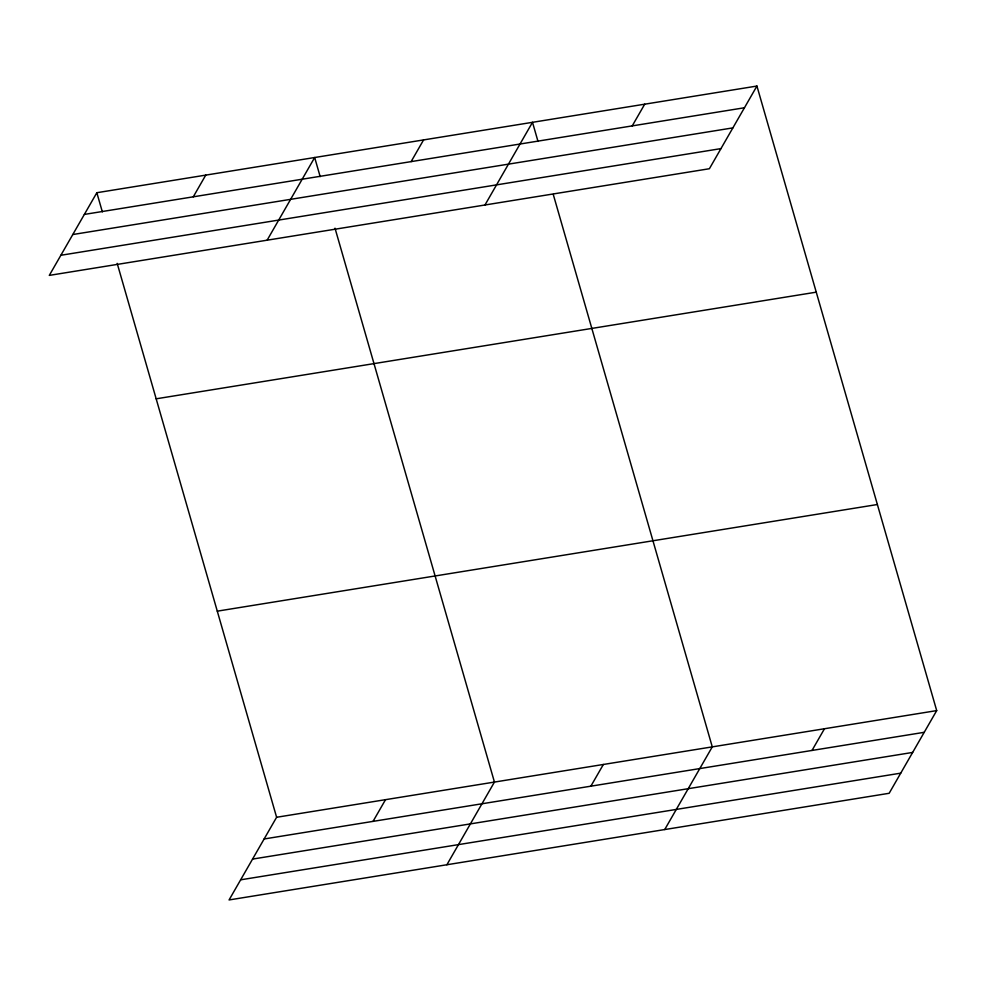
<?xml version="1.0" encoding="UTF-8"?>
<svg xmlns="http://www.w3.org/2000/svg" width="986" height="986" viewBox="0 0 986 986"><rect width="100%" height="100%" fill="white"/><g stroke="black" fill="none" stroke-linecap="round" stroke-linejoin="round"><path stroke-width="1.48" d="M96.838 192.714L49.3 275.39L709.39 168.729L756.928 86.053L96.838 192.714L102.347 211.854M193.281 196.818L205.754 175.114M267.132 240.19L314.67 157.513L320.179 176.654M411.113 161.618L423.586 139.913M484.964 205.002L532.502 122.313L538.011 141.454M632.236 125.888L644.721 104.183M117.186 263.373L276.61 817.271L229.072 899.947L889.162 793.286L936.7 710.61L756.928 86.053M373.041 821.375L385.526 799.671M446.892 864.747L494.442 782.071L335.006 228.185M590.873 786.175L603.358 764.47M664.724 829.546L712.274 746.87L553.269 194.452M812.008 750.445L824.481 728.74M84.365 214.418L744.455 107.757M72.791 234.532L732.881 127.884M60.873 255.275L720.963 148.615M156.17 398.812L816.26 292.164M217.29 611.16L877.38 504.512M276.61 817.271L936.7 710.61M264.125 838.975L924.215 732.315M252.564 859.089L912.654 752.429M240.633 879.82L900.723 773.16"/></g></svg>
